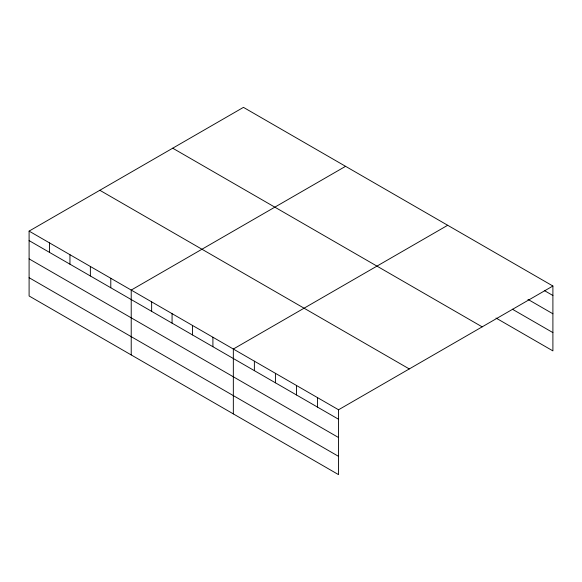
<?xml version="1.0" encoding="UTF-8"?>
<svg xmlns="http://www.w3.org/2000/svg" width="582" height="582" viewBox="0 0 582 582"><rect width="100%" height="100%" fill="white"/><g stroke="black" fill="none" stroke-linecap="round" stroke-linejoin="round"><path stroke-width="0.87" d="M338.549 437.533L338.549 409.772L29.1 231.112L29.1 295.983L338.549 474.636L338.549 437.533L29.1 258.874M496.01 318.041L552.9 350.888L552.9 286.017L243.451 107.364L29.1 231.112M345.57 166.321L131.219 290.076L131.219 354.94M447.689 225.278L233.338 349.033L233.338 413.897M338.549 409.772L552.9 286.017M544.33 290.549L552.9 295.496M527.961 299.381L552.9 313.778M512.371 309.209L552.9 332.606M172.716 148.199L482.165 326.858M99.835 190.278L409.284 368.937M29.1 240.599L338.549 419.251M29.1 277.701L338.549 456.361M317.503 397.622L317.503 407.102M296.464 385.473L296.464 394.96M275.424 373.331L275.424 382.811M254.378 361.182L254.378 370.661M212.91 337.24L212.91 346.719M192.489 325.447L192.489 334.926M172.068 313.654L172.068 323.134M151.64 301.862L151.64 311.341M110.791 278.283L110.791 287.763M90.37 266.491L90.37 275.97M69.949 254.698L69.949 264.177M49.521 242.905L49.521 252.384"/></g></svg>
